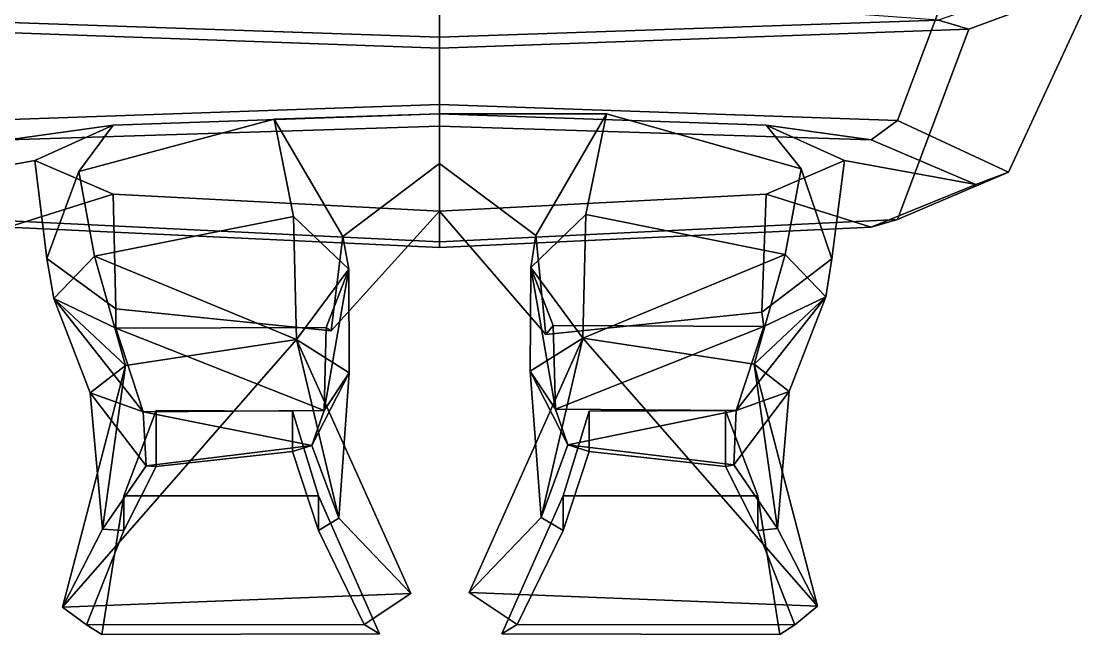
# Model space of a CAD drawing. Extents: x -287 to 196, y -153 to 291.
# Drawn here: x -103.3 to 156.7, y -153 to -4.7 of the extents above; entities that cross this region are included whole.
import ezdxf

# ---------------------------------------------------------------- set-up
doc = ezdxf.new("R2010")
doc.units = 0

msp = doc.modelspace()

# ---------------------------------------------------------------- linework, layer by layer
for points in [[(-112.918411, -28.637253, -83.620193), (-130.166046, 17.405319, -90.536102), (-2.175038, 22.089432, -127.368896), (-2.175826, -24.760574, -120.335419)], [(108.566765, -28.637238, -83.620186), (-2.175826, -24.760574, -120.335419), (-2.175038, 22.089432, -127.368896), (125.814392, 17.405319, -90.536102)], [(135.459763, -41.098068, 14.844405), (108.566765, -28.637238, -83.620186), (125.814392, 17.405319, -90.536102), (156.741348, 4.944489, 7.928493)], [(156.741348, 4.944489, 7.928493), (147.640442, 5.946136, 7.778039), (118.533661, -4.344986, 89.097717), (125.814392, -6.498657, 98.351463)], [(-122.8853, -4.344986, 89.097717), (-2.17582, -8.42392, 121.68644), (-2.175819, 4.557114, 130.987823)], [(118.533661, -4.344986, 89.097717), (-2.175819, 4.557114, 130.987823), (-2.17582, -8.42392, 121.68644)], [(125.814392, -6.498657, 98.351463), (108.566772, -52.541229, 105.267372), (135.459763, -41.098068, 14.844405), (156.741348, 4.944489, 7.928493)], [(-2.175819, -11.12265, 135.17894), (-2.17582, -8.42392, 121.68644), (-122.8853, -4.344986, 89.097717), (-130.166031, -6.498672, 98.351456)], [(-2.175819, -11.12265, 135.17894), (125.814392, -6.498657, 98.351463), (118.533661, -4.344986, 89.097717), (-2.17582, -8.42392, 121.68644)], [(-2.175821, -57.987106, 142.218307), (-2.175819, -11.12265, 135.17894), (-130.166031, -6.498672, 98.351456), (-112.918411, -52.541229, 105.267372)], [(-2.175821, -57.987106, 142.218307), (108.566772, -52.541229, 105.267372), (125.814392, -6.498657, 98.351463), (-2.175819, -11.12265, 135.17894)], [(-112.918411, -28.637253, -83.620193), (-2.175826, -24.760574, -120.335419), (-2.175825, -29.959885, -103.010445), (-106.587341, -33.273598, -70.536674)], [(108.566765, -28.637238, -83.620186), (102.235687, -33.27359, -70.536667), (-2.175825, -29.959885, -103.010445), (-2.175826, -24.760574, -120.335419)], [(-106.587341, -33.273598, -70.536674), (-2.175825, -29.959885, -103.010445), (-2.175825, -26.965591, -80.979485), (-81.143303, -29.752762, -53.064827)], [(-81.143303, -29.752762, -53.064827), (-2.175825, -26.965591, -80.979485), (-42.194092, -28.282227, -56.367428), (-89.476669, -40.943489, -29.61511)], [(-85.688324, -61.451233, -10.780813), (-89.476669, -40.943489, -29.61511), (-42.194092, -28.282227, -56.367428), (-37.503288, -51.816254, -25.371786)], [(-2.175825, -26.965591, -80.979485), (-2.175823, -39.001991, 14.131277), (-25.597109, -56.684525, 9.916056), (-42.194092, -28.282227, -56.367428)], [(-24.142677, -64.610222, 2.533771), (-37.503288, -51.816254, -25.371786), (-42.194092, -28.282227, -56.367428), (-25.597109, -56.684525, 9.916056)], [(76.791656, -29.752754, -53.064827), (85.270462, -40.282639, -29.951441), (38.161388, -26.998657, -56.878193), (-2.175825, -26.965591, -80.979485)], [(102.235687, -33.27359, -70.536667), (76.791656, -29.752754, -53.064827), (-2.175825, -26.965591, -80.979485), (-2.175825, -29.959885, -103.010445)], [(21.114351, -56.469933, 9.139202), (-2.175823, -39.001991, 14.131277), (-2.175825, -26.965591, -80.979485), (38.161388, -26.998657, -56.878193)], [(19.847038, -64.195236, 2.15075), (21.114351, -56.469933, 9.139202), (38.161388, -26.998657, -56.878193), (33.193172, -51.405975, -25.763248)], [(81.386986, -61.020844, -11.187082), (33.193172, -51.405975, -25.763248), (38.161388, -26.998657, -56.878193), (85.270462, -40.282639, -29.951441)], [(-131.897583, -44.136444, 15.300785), (-106.587341, -33.273598, -70.536674), (-81.143303, -29.752762, -53.064827), (-100.092522, -38.293457, 14.423127)], [(-100.092522, -38.293457, 14.423127), (-81.143303, -29.752762, -53.064827), (-89.476669, -40.943489, -29.61511), (-97.185745, -62.012756, 15.017131)], [(95.740883, -38.293449, 14.42313), (92.670692, -62.133347, 14.561184), (85.270462, -40.282639, -29.951441), (76.791656, -29.752754, -53.064827)], [(127.545937, -44.136436, 15.300789), (95.740883, -38.293449, 14.42313), (76.791656, -29.752754, -53.064827), (102.235687, -33.27359, -70.536667)], [(135.459763, -41.098068, 14.844405), (127.545937, -44.136436, 15.300789), (102.235687, -33.27359, -70.536667), (108.566765, -28.637238, -83.620186)], [(-106.587341, -54.427567, 96.620468), (-131.897583, -44.136444, 15.300785), (-100.092522, -38.293457, 14.423127), (-81.143295, -46.468239, 79.019714)], [(-81.143295, -46.468239, 79.019714), (-100.092522, -38.293457, 14.423127), (-97.185745, -62.012756, 15.017131), (-80.520432, -74.233238, 56.598518)], [(-2.175823, -39.001991, 14.131277), (-2.175822, -50.574631, 105.577469), (-28.415262, -79.497223, 76.268921), (-25.597109, -56.684525, 9.916056)], [(21.114351, -56.469933, 9.139202), (23.519156, -80.442505, 75.48201), (-2.175822, -50.574631, 105.577469), (-2.175823, -39.001991, 14.131277)], [(76.791664, -46.468231, 79.019722), (75.753014, -75.021141, 56.082691), (92.670692, -62.133347, 14.561184), (95.740883, -38.293449, 14.42313)], [(102.235695, -54.427559, 96.620468), (76.791664, -46.468231, 79.019722), (95.740883, -38.293449, 14.42313), (127.545937, -44.136436, 15.300789)], [(-95.549286, -71.714531, 9.335205), (-97.185745, -62.012756, 15.017131), (-89.476669, -40.943489, -29.61511), (-85.688324, -61.451233, -10.780813)], [(91.258789, -71.274506, 8.928226), (81.386986, -61.020844, -11.187082), (85.270462, -40.282639, -29.951441), (92.670692, -62.133347, 14.561184)], [(108.566772, -52.541229, 105.267372), (102.235695, -54.427559, 96.620468), (127.545937, -44.136436, 15.300789), (135.459763, -41.098068, 14.844405)], [(-2.175822, -59.363899, 129.337982), (-106.587341, -54.427567, 96.620468), (-81.143295, -46.468239, 79.019714), (-2.175822, -50.574631, 105.577469)], [(-2.175822, -50.574631, 105.577469), (-81.143295, -46.468239, 79.019714), (-80.520432, -74.233238, 56.598518), (-28.415262, -79.497223, 76.268921)], [(-2.175822, -50.574631, 105.577469), (23.519156, -80.442505, 75.48201), (75.753014, -75.021141, 56.082691), (76.791664, -46.468231, 79.019722)], [(-2.175822, -59.363899, 129.337982), (-2.175822, -50.574631, 105.577469), (76.791664, -46.468231, 79.019722), (102.235695, -54.427559, 96.620468)], [(-36.791874, -81.596436, -14.34151), (-85.688324, -61.451233, -10.780813), (-37.503288, -51.816254, -25.371786)], [(-36.791874, -81.596436, -14.34151), (-37.503288, -51.816254, -25.371786), (-24.142677, -64.610222, 2.533771)], [(32.490974, -81.266144, -14.733559), (19.847038, -64.195236, 2.15075), (33.193172, -51.405975, -25.763248)], [(32.490974, -81.266144, -14.733559), (33.193172, -51.405975, -25.763248), (81.386986, -61.020844, -11.187082)], [(-2.175821, -57.987106, 142.218307), (-112.918411, -52.541229, 105.267372), (-106.587341, -54.427567, 96.620468), (-2.175822, -59.363899, 129.337982)], [(-2.175821, -57.987106, 142.218307), (-2.175822, -59.363899, 129.337982), (102.235695, -54.427559, 96.620468), (108.566772, -52.541229, 105.267372)], [(-29.603424, -78.693222, 31.026518), (-24.142677, -64.610222, 2.533771), (-25.597109, -56.684525, 9.916056), (-28.415262, -79.497223, 76.268921)], [(25.322973, -78.267326, 30.645458), (23.519156, -80.442505, 75.48201), (21.114351, -56.469933, 9.139202), (19.847038, -64.195236, 2.15075)], [(-80.553413, -78.921265, 25.878084), (-80.520432, -74.233238, 56.598518), (-97.185745, -62.012756, 15.017131), (-95.549286, -71.714531, 9.335205)], [(-78.192749, -87.937424, -0.899915), (-95.549286, -71.714531, 9.335205), (-85.688324, -61.451233, -10.780813)], [(-78.192749, -87.937424, -0.899915), (-85.688324, -61.451233, -10.780813), (-36.791874, -81.596436, -14.34151)], [(73.898521, -87.595085, -1.305454), (32.490974, -81.266144, -14.733559), (81.386986, -61.020844, -11.187082)], [(73.898521, -87.595085, -1.305454), (81.386986, -61.020844, -11.187082), (91.258789, -71.274506, 8.928226)], [(76.271355, -78.480721, 25.478575), (91.258789, -71.274506, 8.928226), (92.670692, -62.133347, 14.561184), (75.753014, -75.021141, 56.082691)], [(-24.040262, -89.654434, 11.72516), (-36.791874, -81.596436, -14.34151), (-24.142677, -64.610222, 2.533771)], [(-30.14953, -98.813065, 38.520023), (-24.040262, -89.654434, 11.72516), (-24.142677, -64.610222, 2.533771)], [(-30.14953, -98.813065, 38.520023), (-24.142677, -64.610222, 2.533771), (-29.603424, -78.693222, 31.026518)], [(25.871923, -98.486542, 38.134464), (19.847038, -64.195236, 2.15075), (19.750681, -89.328857, 11.33964)], [(19.750681, -89.328857, 11.33964), (19.847038, -64.195236, 2.15075), (32.490974, -81.266144, -14.733559)], [(25.871923, -98.486542, 38.134464), (25.322973, -78.267326, 30.645458), (19.847038, -64.195236, 2.15075)], [(-73.875229, -99.128235, 33.460083), (-80.553413, -78.921265, 25.878084), (-95.549286, -71.714531, 9.335205)], [(-73.875229, -99.128235, 33.460083), (-95.549286, -71.714531, 9.335205), (-86.707657, -94.554482, 17.895466)], [(-86.707657, -94.554482, 17.895466), (-95.549286, -71.714531, 9.335205), (-78.192749, -87.937424, -0.899915)], [(69.596138, -98.788345, 33.058762), (91.258789, -71.274506, 8.928226), (76.271355, -78.480721, 25.478575)], [(69.596138, -98.788345, 33.058762), (82.421898, -94.210205, 17.488411), (91.258789, -71.274506, 8.928226)], [(82.421898, -94.210205, 17.488411), (73.898521, -87.595085, -1.305454), (91.258789, -71.274506, 8.928226)], [(-29.603424, -78.693222, 31.026518), (-28.415262, -79.497223, 76.268921), (-80.520432, -74.233238, 56.598518), (-80.553413, -78.921265, 25.878084)], [(25.322973, -78.267326, 30.645458), (76.271355, -78.480721, 25.478575), (75.753014, -75.021141, 56.082691), (23.519156, -80.442505, 75.48201)], [(-30.14953, -98.813065, 38.520023), (-29.603424, -78.693222, 31.026518), (-80.553413, -78.921265, 25.878084)], [(-30.14953, -98.813065, 38.520023), (-80.553413, -78.921265, 25.878084), (-73.875229, -99.128235, 33.460083)], [(25.871923, -98.486542, 38.134464), (76.271355, -78.480721, 25.478575), (25.322973, -78.267326, 30.645458)], [(25.871923, -98.486542, 38.134464), (69.596138, -98.788345, 33.058762), (76.271355, -78.480721, 25.478575)], [(-93.423294, -146.384796, -29.89395), (-78.192749, -87.937424, -0.899915), (-36.791874, -81.596436, -14.34151)], [(-9.173027, -143.065079, -38.894283), (-93.423294, -146.384796, -29.89395), (-36.791874, -81.596436, -14.34151)], [(-9.173027, -143.065079, -38.894283), (-36.791874, -81.596436, -14.34151), (-26.547235, -124.887009, -7.223091)], [(-26.547235, -124.887009, -7.223091), (-36.791874, -81.596436, -14.34151), (-24.040262, -89.654434, 11.72516)], [(4.977575, -142.85849, -39.237965), (22.354925, -124.688377, -7.560948), (32.490974, -81.266144, -14.733559)], [(4.977575, -142.85849, -39.237965), (32.490974, -81.266144, -14.733559), (89.231598, -146.16188, -30.26148)], [(22.354925, -124.688377, -7.560948), (19.750681, -89.328857, 11.33964), (32.490974, -81.266144, -14.733559)], [(89.231598, -146.16188, -30.26148), (32.490974, -81.266144, -14.733559), (73.898521, -87.595085, -1.305454)], [(-93.423294, -146.384796, -29.89395), (-83.773994, -127.559502, -2.45357), (-78.192749, -87.937424, -0.899915)], [(-83.773994, -127.559502, -2.45357), (-86.707657, -94.554482, 17.895466), (-78.192749, -87.937424, -0.899915)], [(89.231598, -146.16188, -30.26148), (73.898521, -87.595085, -1.305454), (79.584007, -127.349312, -2.807928)], [(79.584007, -127.349312, -2.807928), (73.898521, -87.595085, -1.305454), (82.421898, -94.210205, 17.488411)], [(-26.547235, -124.887009, -7.223091), (-24.040262, -89.654434, 11.72516), (-33.060013, -107.28344, 21.742378)], [(-33.060013, -107.28344, 21.742378), (-24.040262, -89.654434, 11.72516), (-30.14953, -98.813065, 38.520023)], [(28.870247, -107.094284, 21.412851), (25.871923, -98.486542, 38.134464), (19.750681, -89.328857, 11.33964)], [(22.354925, -124.688377, -7.560948), (28.870247, -107.094284, 21.412851), (19.750681, -89.328857, 11.33964)], [(-73.211266, -112.191696, 14.72328), (-73.875229, -99.128235, 33.460083), (-86.707657, -94.554482, 17.895466)], [(-83.773994, -127.559502, -2.45357), (-73.211266, -112.191696, 14.72328), (-86.707657, -94.554482, 17.895466)], [(79.584007, -127.349312, -2.807928), (82.421898, -94.210205, 17.488411), (69.021347, -111.990822, 14.37995)], [(69.021347, -111.990822, 14.37995), (82.421898, -94.210205, 17.488411), (69.596138, -98.788345, 33.058762)], [(-31.473774, -119.444244, 102.617195), (-37.787899, -98.998032, 87.801697), (-70.777412, -98.812729, 87.801697), (-78.613716, -119.444244, 102.617195)], [(-78.613716, -119.444244, 102.617195), (-70.777412, -98.812729, 87.801697), (-70.777412, -112.334427, 35.947453), (-78.613716, -127.827744, 43.725594)], [(-33.060013, -107.28344, 21.742378), (-30.14953, -98.813065, 38.520023), (-73.875229, -99.128235, 33.460083)], [(-37.787899, -98.998032, 87.801697), (-37.787899, -108.736435, 35.947453), (-70.777412, -112.334427, 35.947453), (-70.777412, -98.812729, 87.801697)], [(28.870247, -107.094284, 21.412851), (69.596138, -98.788345, 33.058762), (25.871923, -98.486542, 38.134464)], [(27.673773, -119.444244, 102.617195), (74.813721, -119.444244, 102.617195), (66.977409, -98.812729, 87.801697), (33.987896, -98.998032, 87.801697)], [(69.021347, -111.990822, 14.37995), (69.596138, -98.788345, 33.058762), (28.870247, -107.094284, 21.412851)], [(33.987896, -98.998032, 87.801697), (66.977409, -98.812729, 87.801697), (66.977409, -112.334427, 35.947453), (33.987896, -108.736435, 35.947453)], [(74.813721, -119.444244, 102.617195), (74.813721, -127.827744, 43.725594), (66.977409, -112.334427, 35.947453), (66.977409, -98.812729, 87.801697)], [(-73.211266, -112.191696, 14.72328), (-33.060013, -107.28344, 21.742378), (-73.875229, -99.128235, 33.460083)], [(-31.473774, -119.444244, 102.617195), (-31.473774, -127.827744, 43.725594), (-37.787899, -108.736435, 35.947453), (-37.787899, -98.998032, 87.801697)], [(27.673773, -119.444244, 102.617195), (33.987896, -98.998032, 87.801697), (33.987896, -108.736435, 35.947453), (27.673773, -127.827744, 43.725594)], [(-33.060013, -107.28344, 21.742378), (-73.211266, -112.191696, 14.72328), (-70.777412, -112.334427, 35.947453), (-37.787899, -108.736435, 35.947453)], [(-26.547235, -124.887009, -7.223091), (-33.060013, -107.28344, 21.742378), (-37.787899, -108.736435, 35.947453), (-31.473774, -127.827744, 43.725594)], [(22.354925, -124.688377, -7.560948), (27.673773, -127.827744, 43.725594), (33.987896, -108.736435, 35.947453), (28.870247, -107.094284, 21.412851)], [(28.870247, -107.094284, 21.412851), (33.987896, -108.736435, 35.947453), (66.977409, -112.334427, 35.947453), (69.021347, -111.990822, 14.37995)], [(-83.773994, -127.559502, -2.45357), (-78.613716, -127.827744, 43.725594), (-70.777412, -112.334427, 35.947453), (-73.211266, -112.191696, 14.72328)], [(79.584007, -127.349312, -2.807928), (69.021347, -111.990822, 14.37995), (66.977409, -112.334427, 35.947453), (74.813721, -127.827744, 43.725594)], [(-83.890282, -153.02951, 102.617195), (-78.613716, -119.444244, 102.617195), (-78.613716, -127.827744, 43.725594), (-87.594154, -150.723206, 36.317848)], [(-16.70689, -152.844193, 102.617195), (-31.473774, -119.444244, 102.617195), (-78.613716, -119.444244, 102.617195), (-83.890282, -153.02951, 102.617195)], [(-16.70689, -152.844193, 102.617195), (-20.410763, -150.61731, 32.613968), (-31.473774, -127.827744, 43.725594), (-31.473774, -119.444244, 102.617195)], [(12.906889, -152.844193, 102.617195), (80.090286, -153.02951, 102.617195), (74.813721, -119.444244, 102.617195), (27.673773, -119.444244, 102.617195)], [(12.906889, -152.844193, 102.617195), (27.673773, -119.444244, 102.617195), (27.673773, -127.827744, 43.725594), (16.610764, -150.61731, 32.613968)], [(80.090286, -153.02951, 102.617195), (83.794151, -150.723206, 36.317848), (74.813721, -127.827744, 43.725594), (74.813721, -119.444244, 102.617195)], [(4.977575, -142.85849, -39.237965), (16.610764, -150.61731, 32.613968), (27.673773, -127.827744, 43.725594), (22.354925, -124.688377, -7.560948)], [(-9.173027, -143.065079, -38.894283), (-26.547235, -124.887009, -7.223091), (-31.473774, -127.827744, 43.725594), (-20.410763, -150.61731, 32.613968)], [(89.231598, -146.16188, -30.26148), (79.584007, -127.349312, -2.807928), (74.813721, -127.827744, 43.725594), (83.794151, -150.723206, 36.317848)], [(-93.423294, -146.384796, -29.89395), (-87.594154, -150.723206, 36.317848), (-78.613716, -127.827744, 43.725594), (-83.773994, -127.559502, -2.45357)], [(89.231598, -146.16188, -30.26148), (83.794151, -150.723206, 36.317848), (16.610764, -150.61731, 32.613968), (4.977575, -142.85849, -39.237965)], [(-93.423294, -146.384796, -29.89395), (-9.173027, -143.065079, -38.894283), (-20.410763, -150.61731, 32.613968), (-87.594154, -150.723206, 36.317848)], [(-83.890282, -153.02951, 102.617195), (-87.594154, -150.723206, 36.317848), (-20.410763, -150.61731, 32.613968), (-16.70689, -152.844193, 102.617195)], [(80.090286, -153.02951, 102.617195), (12.906889, -152.844193, 102.617195), (16.610764, -150.61731, 32.613968), (83.794151, -150.723206, 36.317848)]]:
    msp.add_3dface(points)

doc.saveas('drawing.dxf')
